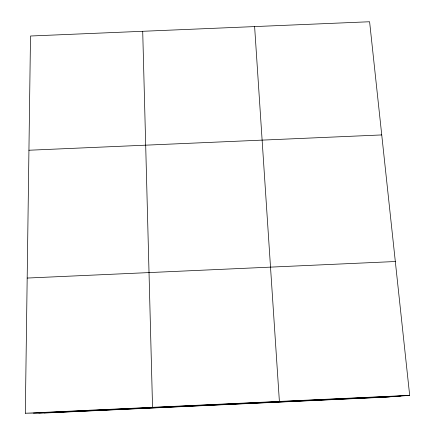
<?xml version="1.0" encoding="UTF-8"?>
<svg xmlns="http://www.w3.org/2000/svg" width="435" height="435" viewBox="0 0 435 435"><rect width="100%" height="100%" fill="white"/><g stroke="black" fill="none" stroke-linecap="round" stroke-linejoin="round"><path stroke-width="0.65" d="M25.322 413.25L30.504 36.007L369.603 21.75L409.678 395.377L384.409 397.215L48.889 412.82L25.322 413.25L409.678 395.377M270.63 402.505L279.39 401.434L254.616 26.584M338.707 398.906L344.585 398.406M33.462 413.103L400.956 396.013M38.867 413.005L395.154 396.432M44.104 412.907L389.542 396.84M27.177 278.057L395.323 261.522M28.933 150.238L381.74 134.932M88.985 410.292L94.319 410.27M159.906 407.655L152.549 407.334L142.707 31.287"/></g></svg>
